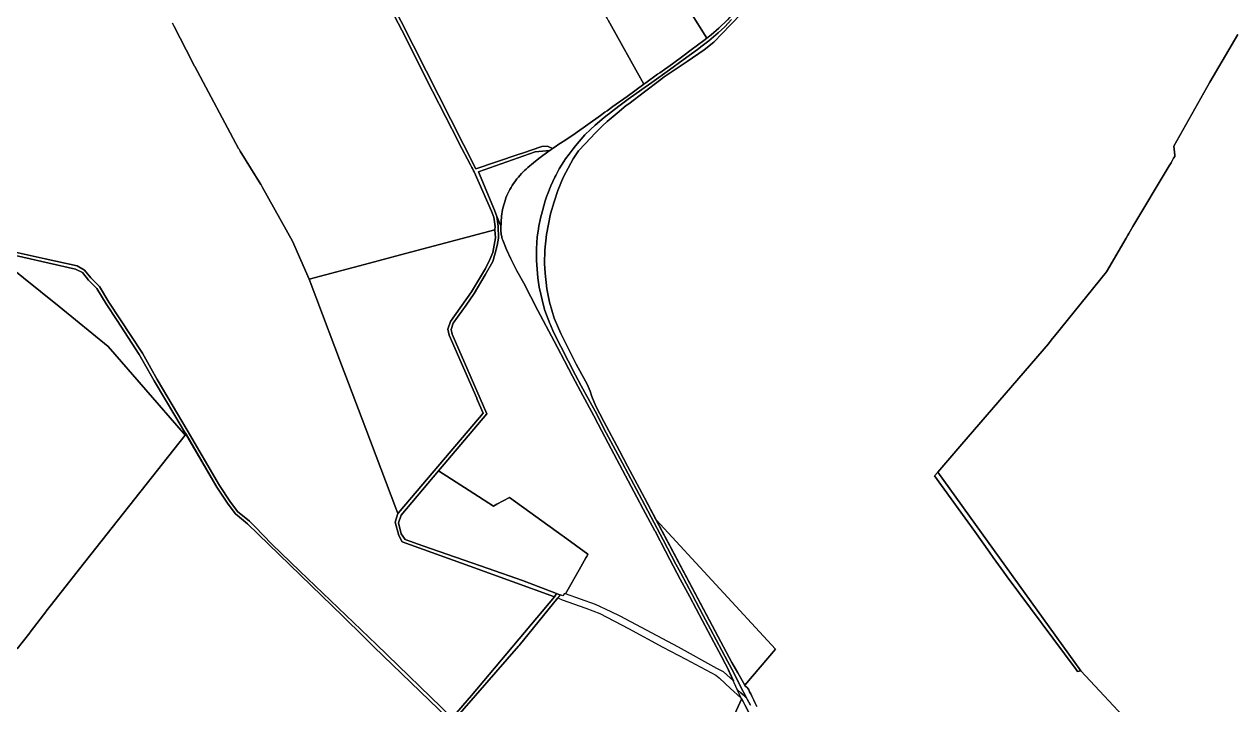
# Model space of a CAD drawing. Header units: metres. Extents: x 3 to 1005126, y 39 to 4383651.
# Drawn here: x 490232 to 491785, y 4363319 to 4364194 of the extents above; entities that cross this region are included whole.
import ezdxf

# ---------------------------------------------------------------- set-up
doc = ezdxf.new("R2010")
doc.units = ezdxf.units.M
doc.header["$MEASUREMENT"] = 0
doc.layers.add('TM_Llucmajor', color=7, linetype='Continuous')

msp = doc.modelspace()

# ---------------------------------------------------------------- linework, layer by layer
at = {"layer": 'TM_Llucmajor', "linetype": 'Continuous', "flags": 128}
for points in [[(491028.3, 4364116.9), (490982.4, 4364199.1), (490980.9, 4364201.6), (490956.1, 4364243.1), (490930.8, 4364296.8), (490929.7, 4364298.9), (491121, 4364399.7), (491121.6, 4364398.6), (491126, 4364390.4), (491153, 4364343.8), (491046.8, 4364291.4), (491088.2, 4364209.7), (491109.2, 4364175.9), (491105.4, 4364173), (491088.9, 4364161.1), (491078.5, 4364153), (491064.9, 4364143.2), (491048.8, 4364131.7), (491046, 4364129.7), (491030.8, 4364118.7), (491028.3, 4364116.9)], [(491109.2, 4364175.9), (491088.2, 4364209.7), (491046.8, 4364291.4), (491153, 4364343.8), (491193.9, 4364267.1), (491193.5, 4364266.6), (491171.1, 4364243.3), (491154.2, 4364222.1), (491140.8, 4364205.5), (491138.5, 4364202.8), (491135.6, 4364199.6), (491124.8, 4364188.9), (491114.8, 4364180.3), (491109.2, 4364175.9)], [(490844.1, 4363935.9), (490839.2, 4363947.1), (490836.2, 4363955.2), (490815.7, 4364004.5), (490888.7, 4364030.1), (490907.5, 4364031.8), (490904.7, 4364029.9), (490894.9, 4364022.6), (490886.9, 4364016.2), (490886.2, 4364015.7), (490883.9, 4364013.8), (490881.6, 4364011.9), (490879.3, 4364009.9), (490877.1, 4364007.9), (490874.9, 4364005.9), (490872.7, 4364003.8), (490871, 4364002), (490868.9, 4363999.8), (490867, 4363997.6), (490865.1, 4363995.2), (490864.3, 4363994.1), (490862.6, 4363991.6), (490860.9, 4363989.2), (490859.2, 4363986.7), (490857.6, 4363984.1), (490856.1, 4363981.8), (490854.7, 4363979.2), (490853.3, 4363976.5), (490852.1, 4363973.8), (490851, 4363971), (490850.8, 4363970.4), (490849.9, 4363967.6), (490849, 4363964.7), (490848.2, 4363961.8), (490847.4, 4363958.9), (490846.7, 4363956.1), (490846.1, 4363953.1), (490845.6, 4363950.2), (490845.3, 4363947.2), (490845.1, 4363945.2), (490845, 4363942.2), (490844.9, 4363939.2), (490844.7, 4363936.2), (490844.6, 4363934.9), (490844.1, 4363935.9)], [(491049.2, 4363530), (491050.4, 4363527.7), (491061.8, 4363506.2), (491075.1, 4363481.1), (491087.5, 4363458), (491103.7, 4363427.4), (491118.3, 4363400), (491128.2, 4363381.4), (491133.4, 4363371.5), (491135.3, 4363367.9), (491143.3, 4363350.3), (491130.6, 4363361.9), (491122.2, 4363366.1), (491072.8, 4363393.3), (490997.7, 4363433.4), (490986.3, 4363439.1), (490966.3, 4363448.2), (490927.4, 4363462.2), (490945, 4363493.1), (490953.8, 4363508.5), (490954.8, 4363510.2), (490956.4, 4363513.1), (490924.4, 4363536.3), (490923.3, 4363537.1), (490855.5, 4363586), (490839.3, 4363577.2), (490834.9, 4363574.8), (490803.8, 4363594.8), (490764.2, 4363620.1), (490826.6, 4363693.3), (490781.7, 4363795.9), (490780.4, 4363801.8), (490783.2, 4363810), (490799.7, 4363833.2), (490810.3, 4363848.1), (490824.1, 4363872.1), (490834, 4363889.3), (490837.3, 4363899.6), (490839.7, 4363909.5), (490841.5, 4363919.1), (490841, 4363934.5), (490839.2, 4363947.1), (490844.1, 4363935.9), (490844.6, 4363934.9), (490844.6, 4363934.1), (490844.5, 4363931.1), (490844.5, 4363929.8), (490844.6, 4363928.1), (490844.8, 4363925.1), (490844.9, 4363924.6), (490845, 4363924), (490845.5, 4363921.1), (490845.7, 4363920.1), (490846.3, 4363918.2), (490846.9, 4363916.5), (490851.6, 4363904.7), (490857.1, 4363892.6), (490865.1, 4363877.2), (490873.8, 4363861.1), (490892.1, 4363826.3), (490913, 4363786.7), (490930.6, 4363753.3), (490931.6, 4363751.3), (490931.7, 4363751.1), (490933.3, 4363748.3), (490947, 4363722.6), (490963.9, 4363690.7), (490969.4, 4363680.2), (490969.5, 4363680.1), (490982.3, 4363655.8), (491000.8, 4363620.9), (491019.2, 4363586.3), (491027.4, 4363570.8), (491042.4, 4363542.8), (491042.6, 4363542.4), (491049.2, 4363530)], [(490606.7, 4363843.7), (490598, 4363866.6), (490675.5, 4363887), (490715.6, 4363897.7), (490836.9, 4363929.7), (490837.5, 4363919.4), (490835.8, 4363910.3), (490834, 4363900.7), (490830.1, 4363891.5), (490824.7, 4363880.2), (490806.9, 4363850.2), (490779.6, 4363811.8), (490776.3, 4363802), (490777.9, 4363794.6), (490813.4, 4363713.4), (490813.5, 4363713.2), (490814.1, 4363711.8), (490821.9, 4363694), (490758.7, 4363619.9), (490712.6, 4363565.8), (490712.2, 4363565.4), (490709.5, 4363572.2), (490671, 4363673.9), (490648.7, 4363732.8), (490639.7, 4363756.5), (490606.7, 4363843.7)], [(490744.1, 4363523.9), (490721.3, 4363531.9), (490716.1, 4363539.2), (490713, 4363553.4), (490716.1, 4363563.1), (490764.2, 4363620.1), (490803.8, 4363594.8), (490834.9, 4363574.8), (490839.3, 4363577.2), (490855.5, 4363586), (490923.3, 4363537.1), (490924.4, 4363536.3), (490956.4, 4363513.1), (490954.8, 4363510.2), (490953.8, 4363508.5), (490945, 4363493.1), (490927.4, 4363462.2), (490925.8, 4363462.1), (490924.3, 4363459.5), (490920.9, 4363460.7), (490918.8, 4363461.4), (490915.9, 4363462.5), (490872.3, 4363479), (490828.3, 4363494.4), (490744.1, 4363523.9)], [(491406.2, 4363618.6), (491589.9, 4363363), (491585.8, 4363362.3), (491584.1, 4363364.6), (491495.3, 4363483.9), (491490.8, 4363490.1), (491477.3, 4363508.9), (491472.7, 4363515.4), (491453.5, 4363542.1), (491402, 4363613.8), (491406.2, 4363618.6)], [(491149, 4363360.4), (491141.5, 4363374), (491127.3, 4363400.3), (491043.8, 4363557.4), (491044, 4363557.2), (491197.4, 4363390.8), (491157.9, 4363344.5), (491149, 4363360.4)]]:
    msp.add_lwpolyline(points, close=True, dxfattribs=at)
for points in [[(490982.4, 4364199.1), (491028.3, 4364116.9), (491006.7, 4364101.3), (490988.3, 4364088.1), (490988.3, 4364088.1), (490980.9, 4364082.8), (490978.2, 4364080.8), (490972.5, 4364076.7), (490940, 4364053.6), (490926.5, 4364044.7), (490919, 4364039.7), (490914.1, 4364036.3), (490910.9, 4364034.1), (490904.3, 4364037.5), (490897.1, 4364036.7), (490895.8, 4364036.3), (490873.6, 4364028.8), (490866.9, 4364026.6), (490812.5, 4364008.2), (490636.3, 4364355.9)], [(490636.3, 4364355.9), (490812.5, 4364008.2), (490866.9, 4364026.6), (490873.6, 4364028.8), (490895.8, 4364036.3), (490897.1, 4364036.7), (490904.3, 4364037.5), (490910.9, 4364034.1), (490907.5, 4364031.8), (490907.5, 4364031.8), (490888.7, 4364030.1), (490815.7, 4364004.5), (490836.2, 4363955.2), (490839.2, 4363947.1), (490841, 4363934.5), (490841.5, 4363919.1), (490839.7, 4363909.5), (490837.3, 4363899.6), (490834, 4363889.3), (490824.1, 4363872.1), (490810.3, 4363848.1), (490799.7, 4363833.2), (490783.2, 4363810), (490780.4, 4363801.8), (490781.7, 4363795.9), (490826.6, 4363693.3), (490764.2, 4363620.1), (490716.1, 4363563.1), (490713, 4363553.4), (490716.1, 4363539.2), (490721.3, 4363531.9), (490744.1, 4363523.9), (490828.3, 4363494.4), (490872.3, 4363479), (490915.9, 4363462.5), (490913.5, 4363458.2), (490804.4, 4363497.7), (490717.6, 4363529), (490713.1, 4363537.2), (490708.8, 4363554.3), (490712.2, 4363565.4), (490712.6, 4363565.8), (490758.7, 4363619.9), (490821.9, 4363694), (490814.1, 4363711.8), (490813.5, 4363713.2), (490813.4, 4363713.4), (490777.9, 4363794.6), (490776.3, 4363802), (490779.6, 4363811.8), (490806.9, 4363850.2), (490824.7, 4363880.2), (490830.1, 4363891.5), (490834, 4363900.7), (490835.8, 4363910.3), (490837.5, 4363919.4), (490836.9, 4363929.7), (490837, 4363934.2), (490835.3, 4363946.1), (490832.4, 4363953.7), (490810.1, 4364004.2), (490809.4, 4364005.6), (490807.8, 4364008.7), (490807.1, 4364010), (490805.4, 4364013.3), (490790.4, 4364041.5), (490789.8, 4364042.8), (490773.3, 4364075.3), (490756.8, 4364107.9), (490717.1, 4364186.2), (490702.8, 4364214.3)], [(490702.8, 4364214.3), (490717.1, 4364186.2), (490756.8, 4364107.9), (490773.3, 4364075.3), (490789.8, 4364042.8), (490790.4, 4364041.5), (490805.4, 4364013.3), (490807.1, 4364010), (490807.8, 4364008.7), (490809.4, 4364005.6), (490810.1, 4364004.2), (490832.4, 4363953.7), (490835.3, 4363946.1), (490837, 4363934.2), (490836.9, 4363929.7), (490715.6, 4363897.7), (490675.5, 4363887), (490598, 4363866.6), (490576.8, 4363915.3), (490538.1, 4363984.1), (490536.2, 4363987.6), (490535.9, 4363988), (490509.5, 4364031), (490508.1, 4364033.3), (490507.4, 4364034.4), (490450.9, 4364139.6), (490450.4, 4364140.6), (490447.5, 4364146.3), (490424.6, 4364190.9), (490422.4, 4364195.2)], [(490422.4, 4364195.2), (490424.6, 4364190.9), (490447.5, 4364146.3), (490450.4, 4364140.6), (490450.9, 4364139.6), (490507.4, 4364034.4), (490508.1, 4364033.3), (490509.5, 4364031), (490535.9, 4363988), (490536.2, 4363987.6), (490538.1, 4363984.1), (490576.8, 4363915.3), (490598, 4363866.6), (490606.7, 4363843.7), (490639.7, 4363756.5), (490648.7, 4363732.8), (490671, 4363673.9), (490709.5, 4363572.2), (490712.2, 4363565.4), (490708.8, 4363554.3), (490713.1, 4363537.2), (490717.6, 4363529), (490804.4, 4363497.7), (490913.5, 4363458.2), (490806.8, 4363331.4), (490781.7, 4363302.5), (490684.7, 4363396.8), (490586.2, 4363491), (490550.1, 4363525.9), (490528.3, 4363548.5), (490521.5, 4363555.5), (490505.9, 4363567.9), (490496.2, 4363581), (490482.9, 4363601.1), (490441.4, 4363672.4), (490402.5, 4363737.3), (490394.4, 4363752.2), (490384, 4363771.2), (490354.7, 4363815.4), (490340.6, 4363836.9), (490328.4, 4363857.1), (490317.6, 4363867.9), (490309.2, 4363878), (490299.9, 4363883.4), (490258.9, 4363892.5), (490196.7, 4363906.3)], [(491141, 4364200), (491132.3, 4364190.6), (491123.9, 4364182.8), (491111.7, 4364172.6), (491103.2, 4364166.1), (491097.1, 4364161.6), (491078.7, 4364148.3), (491061.2, 4364135.6), (491038.5, 4364119.2), (491025.6, 4364110), (491008.3, 4364097.8), (490996.1, 4364088.7), (490977.1, 4364074), (490965.7, 4364064.5), (490959.8, 4364058.9), (490952.4, 4364051.7), (490940.2, 4364037.7), (490937.2, 4364034), (490932.2, 4364027.2), (490927.6, 4364020.9), (490925.4, 4364017.7), (490919.6, 4364008.3), (490918.9, 4364007.2), (490915.1, 4363999.8), (490914, 4363997.6), (490908.9, 4363986.5), (490904.7, 4363976.3), (490903, 4363972), (490901.5, 4363966.9), (490897.8, 4363954.2), (490895.4, 4363944.6), (490893.2, 4363934.6), (490892.3, 4363928.1), (490891.3, 4363920.6), (490890.2, 4363905.5), (490890.1, 4363890.2), (490891.9, 4363868.1), (490893.7, 4363856.1), (490899.9, 4363831), (490901.1, 4363826.1), (490903.1, 4363820.5), (490907.2, 4363809.6), (490908.1, 4363807.6), (490912.3, 4363798.4), (490940.5, 4363743), (490947.8, 4363729.5), (490965.5, 4363696.7), (490979.9, 4363669), (491000.8, 4363629.8), (491015.4, 4363602.4), (491025.6, 4363583.2), (491045.4, 4363546), (491053.2, 4363531.5), (491069.4, 4363500.2), (491075.7, 4363488.8), (491090.3, 4363461.3), (491104.7, 4363434.2), (491114, 4363416.5), (491135.8, 4363375.5), (491143.3, 4363361.3), (491151.8, 4363344.5), (491160.8, 4363327.7), (491155.9, 4363332.1), (491153.1, 4363334.7), (491148.4, 4363339), (491135.3, 4363367.9), (491133.4, 4363371.5), (491128.2, 4363381.4), (491118.3, 4363400), (491103.7, 4363427.4), (491087.5, 4363458), (491075.1, 4363481.1), (491061.8, 4363506.2), (491050.4, 4363527.7), (491049.2, 4363530), (491042.6, 4363542.4), (491042.4, 4363542.8), (491027.4, 4363570.8), (491019.2, 4363586.3), (491000.8, 4363620.9), (490982.3, 4363655.8), (490969.4, 4363680.2), (490963.9, 4363690.7), (490947, 4363722.6), (490933.3, 4363748.3), (490931.7, 4363751.1), (490931.6, 4363751.3), (490930.6, 4363753.3), (490913, 4363786.7), (490892.1, 4363826.3), (490873.8, 4363861.1), (490865.1, 4363877.2), (490857.1, 4363892.6), (490851.6, 4363904.7), (490846.9, 4363916.5), (490846.3, 4363918.2), (490845.7, 4363920.1), (490845.5, 4363921.1), (490845, 4363924), (490844.9, 4363924.6), (490844.8, 4363925.1), (490844.6, 4363928.1), (490844.5, 4363929.8), (490844.5, 4363929.8), (490844.5, 4363931.1), (490844.6, 4363934.1), (490844.7, 4363936.2), (490844.9, 4363939.2), (490845, 4363942.2), (490845.1, 4363945.2), (490845.3, 4363947.2), (490845.6, 4363950.2), (490846.1, 4363953.1), (490846.7, 4363956.1), (490847.4, 4363958.9), (490848.2, 4363961.8), (490849, 4363964.7), (490849.9, 4363967.6), (490850.8, 4363970.4), (490851, 4363971), (490852.1, 4363973.8), (490853.3, 4363976.5), (490854.7, 4363979.2), (490856.1, 4363981.8), (490857.6, 4363984.1), (490859.2, 4363986.7), (490860.9, 4363989.2), (490862.6, 4363991.6), (490864.3, 4363994.1), (490865.1, 4363995.2), (490867, 4363997.6), (490868.9, 4363999.8), (490871, 4364002), (490872.7, 4364003.8), (490874.9, 4364005.9), (490877.1, 4364007.9), (490879.3, 4364009.9), (490881.6, 4364011.9), (490883.9, 4364013.8), (490886.2, 4364015.7), (490886.9, 4364016.2), (490894.9, 4364022.6), (490904.7, 4364029.9), (490907.5, 4364031.8), (490910.9, 4364034.1), (490914.1, 4364036.3), (490919, 4364039.7), (490926.5, 4364044.7), (490940, 4364053.6), (490972.5, 4364076.7), (490978.2, 4364080.8), (490980.9, 4364082.8), (490988.3, 4364088.1), (491006.7, 4364101.3), (491028.3, 4364116.9), (491030.8, 4364118.7), (491046, 4364129.7), (491048.8, 4364131.7), (491064.9, 4364143.2), (491078.5, 4364153), (491088.9, 4364161.1), (491105.4, 4364173), (491109.2, 4364175.9), (491114.8, 4364180.3), (491124.8, 4364188.9), (491135.6, 4364199.6)], [(491165.2, 4363319.1), (491161.2, 4363326.9), (491160.8, 4363327.7), (491151.8, 4363344.5), (491143.3, 4363361.3), (491135.8, 4363375.5), (491114, 4363416.5), (491104.7, 4363434.2), (491090.3, 4363461.3), (491075.7, 4363488.8), (491069.4, 4363500.2), (491053.2, 4363531.5), (491045.4, 4363546), (491025.6, 4363583.2), (491015.4, 4363602.4), (491000.8, 4363629.8), (490979.9, 4363669), (490965.5, 4363696.7), (490947.8, 4363729.5), (490940.5, 4363743), (490912.3, 4363798.4), (490908.1, 4363807.6), (490907.2, 4363809.6), (490903.1, 4363820.5), (490901.1, 4363826.1), (490899.9, 4363831), (490893.7, 4363856.1), (490891.9, 4363868.1), (490890.1, 4363890.2), (490890.2, 4363905.5), (490891.3, 4363920.6), (490892.3, 4363928.1), (490893.2, 4363934.6), (490895.4, 4363944.6), (490897.8, 4363954.2), (490901.5, 4363966.9), (490903, 4363972), (490904.7, 4363976.3), (490908.9, 4363986.5), (490914, 4363997.6), (490915.1, 4363999.8), (490918.9, 4364007.2), (490919.6, 4364008.3), (490925.4, 4364017.7), (490927.6, 4364020.9), (490932.2, 4364027.2), (490937.2, 4364034), (490940.2, 4364037.7), (490952.4, 4364051.7), (490959.8, 4364058.9), (490965.7, 4364064.5), (490977.1, 4364074), (490996.1, 4364088.7), (491008.3, 4364097.8), (491025.6, 4364110), (491038.5, 4364119.2), (491061.2, 4364135.6), (491078.7, 4364148.3), (491097.1, 4364161.6), (491103.2, 4364166.1), (491111.7, 4364172.6), (491123.9, 4364182.8), (491132.3, 4364190.6), (491141, 4364200)], [(491173.5, 4363317.2), (491172.2, 4363319.9), (491170.9, 4363322.6), (491169.5, 4363325.3), (491168.2, 4363328), (491166.9, 4363330.7), (491165.6, 4363333.4), (491164.2, 4363336), (491163, 4363338.5), (491162.2, 4363340), (491161.1, 4363341.5), (491160.7, 4363341.9), (491158.6, 4363343.2), (491158.4, 4363343.6), (491157.9, 4363344.5), (491197.4, 4363390.8), (491044, 4363557.2), (491043.8, 4363557.4), (491028.9, 4363585.4), (491007.2, 4363626.2), (490996.8, 4363645.7), (490976.8, 4363683.5), (490966.4, 4363703.1), (490961.4, 4363715.5), (490959.2, 4363722.3), (490955.3, 4363731.3), (490948.7, 4363743.7), (490941.3, 4363757), (490931.3, 4363776.8), (490921.5, 4363796.4), (490913.1, 4363816.2), (490907, 4363836.9), (490903.7, 4363854.1), (490901.2, 4363874.2), (490900.4, 4363886.4), (490901, 4363903.8), (490903, 4363923.7), (490908.2, 4363950.2), (490912.8, 4363965.7), (490917.8, 4363980.4), (490924.7, 4363996.9), (490934.2, 4364015.4), (490937.5, 4364021.2), (490939.8, 4364024.9), (490944.3, 4364031.2), (490952.7, 4364040.3), (490966, 4364054.3), (490975, 4364063.5), (490981.2, 4364069.1), (490994.1, 4364079.9), (491005.5, 4364089.5), (491008.8, 4364091.9), (491029.3, 4364107.3), (491048.4, 4364121.7), (491054.4, 4364126.4), (491064.5, 4364133.1), (491084, 4364146.1), (491105.7, 4364161.2), (491118, 4364171), (491139.6, 4364193.3), (491154.4, 4364208.3)], [(491154.4, 4364208.3), (491139.6, 4364193.3), (491118, 4364171), (491105.7, 4364161.2), (491084, 4364146.1), (491064.5, 4364133.1), (491054.4, 4364126.4), (491048.4, 4364121.7), (491029.3, 4364107.3), (491008.8, 4364091.9), (491005.5, 4364089.5), (490994.1, 4364079.9), (490981.2, 4364069.1), (490975, 4364063.5), (490966, 4364054.3), (490952.7, 4364040.3), (490944.3, 4364031.2), (490939.8, 4364024.9), (490937.5, 4364021.2), (490934.2, 4364015.4), (490924.7, 4363996.9), (490917.8, 4363980.4), (490912.8, 4363965.7), (490908.2, 4363950.2), (490903, 4363923.7), (490901, 4363903.8), (490900.4, 4363886.4), (490901.2, 4363874.2), (490903.7, 4363854.1), (490907, 4363836.9), (490913.1, 4363816.2), (490921.5, 4363796.4), (490931.3, 4363776.8), (490941.3, 4363757), (490948.7, 4363743.7), (490955.3, 4363731.3), (490959.2, 4363722.3), (490961.4, 4363715.5), (490966.4, 4363703.1), (490976.8, 4363683.5), (490996.8, 4363645.7), (491007.2, 4363626.2), (491028.9, 4363585.4), (491127.3, 4363400.3), (491141.5, 4363374), (491149, 4363360.4), (491157.9, 4363344.5), (491158.4, 4363343.6), (491158.6, 4363343.2), (491160.7, 4363341.9), (491161.1, 4363341.5), (491162.2, 4363340), (491163, 4363338.5), (491164.2, 4363336), (491165.6, 4363333.4), (491166.9, 4363330.7), (491168.2, 4363328), (491169.5, 4363325.3), (491170.9, 4363322.6), (491172.2, 4363319.9), (491173.5, 4363317.2)], [(491791.6, 4364181), (491755.9, 4364119.7), (491709.4, 4364037.4), (491710.6, 4364025.8), (491710.8, 4364024.2), (491709.2, 4364021.7), (491705.9, 4364016.1), (491703.5, 4364012.2), (491702.1, 4364009.7), (491656.9, 4363933.9), (491651.7, 4363925.1), (491650.4, 4363922.8), (491648.1, 4363919), (491622.9, 4363875.7), (491556.2, 4363793.2), (491553.6, 4363790), (491552, 4363788), (491548.2, 4363783.3), (491436.8, 4363654.2), (491406.2, 4363618.6), (491402, 4363613.8), (491453.5, 4363542.1), (491472.7, 4363515.4), (491477.3, 4363508.9), (491490.8, 4363490.1), (491495.3, 4363483.9), (491584.1, 4363364.6), (491585.8, 4363362.3), (491589.9, 4363363), (491685.7, 4363260.8)], [(491685.7, 4363260.8), (491589.9, 4363363), (491406.2, 4363618.6), (491436.8, 4363654.2), (491548.2, 4363783.3), (491552, 4363788), (491553.6, 4363790), (491556.2, 4363793.2), (491622.9, 4363875.7), (491648.1, 4363919), (491650.4, 4363922.8), (491651.7, 4363925.1), (491656.9, 4363933.9), (491702.1, 4364009.7), (491703.5, 4364012.2), (491705.9, 4364016.1), (491709.2, 4364021.7), (491710.8, 4364024.2), (491710.6, 4364025.8), (491709.4, 4364037.4), (491755.9, 4364119.7), (491791.6, 4364181)], [(490195.9, 4363902.3), (490297.8, 4363879.4), (490306.5, 4363875), (490306.6, 4363874.9), (490314.6, 4363865.2), (490320.1, 4363859.7), (490325.3, 4363854.6), (490337.2, 4363834.8), (490351.4, 4363813.1), (490379.6, 4363769.6), (490379.7, 4363769.4), (490384.8, 4363760.4), (490398.8, 4363735.6), (490425.5, 4363691.2), (490438, 4363670.3), (490438, 4363670.3), (490439.8, 4363667.2), (490438.7, 4363666.1), (490436.6, 4363668.5), (490339.5, 4363779.9), (490276.9, 4363831.1), (490206.8, 4363887.6)], [(490776.2, 4363302.2), (490681, 4363394.1), (490666.4, 4363408.5), (490643.4, 4363431.4), (490643.1, 4363431.7), (490641.4, 4363433.3), (490518.8, 4363552), (490518.6, 4363552.2), (490503.3, 4363564.7), (490496.5, 4363573.8), (490493, 4363578.6), (490479.5, 4363599), (490438, 4363670.3), (490425.5, 4363691.2), (490398.8, 4363735.6), (490384.8, 4363760.4), (490379.7, 4363769.4), (490379.6, 4363769.6), (490351.4, 4363813.1), (490337.2, 4363834.8), (490325.3, 4363854.6), (490320.1, 4363859.7), (490314.6, 4363865.2), (490306.6, 4363874.9), (490306.5, 4363875), (490297.8, 4363879.4), (490195.9, 4363902.3)], [(490196.7, 4363906.3), (490258.9, 4363892.5), (490299.9, 4363883.4), (490309.2, 4363878), (490317.6, 4363867.9), (490328.4, 4363857.1), (490340.6, 4363836.9), (490354.7, 4363815.4), (490384, 4363771.2), (490394.4, 4363752.2), (490402.5, 4363737.3), (490441.4, 4363672.4), (490482.9, 4363601.1), (490496.2, 4363581), (490505.9, 4363567.9), (490521.5, 4363555.5), (490528.3, 4363548.5), (490550.1, 4363525.9), (490586.2, 4363491), (490684.7, 4363396.8), (490781.7, 4363302.5), (490806.8, 4363331.4), (490913.5, 4363458.2), (490915.9, 4363462.5), (490918.8, 4363461.4), (490920.9, 4363460.7), (490917.7, 4363456.9), (490867.8, 4363395.7), (490867.2, 4363394.9), (490782.9, 4363298)], [(490206.8, 4363887.6), (490276.9, 4363831.1), (490339.5, 4363779.9), (490436.6, 4363668.5), (490438.7, 4363666.1), (490309.1, 4363502.4), (490265.2, 4363446.3), (490260, 4363439.6), (490259.5, 4363439), (490256.5, 4363435), (490239.4, 4363413), (490238.8, 4363412.1), (490222.6, 4363391.3)], [(490222.6, 4363391.3), (490238.8, 4363412.1), (490239.4, 4363413), (490256.5, 4363435), (490259.5, 4363439), (490260, 4363439.6), (490265.2, 4363446.3), (490309.1, 4363502.4), (490438.7, 4363666.1), (490438.7, 4363666.1), (490439.8, 4363667.2), (490479.5, 4363599), (490493, 4363578.6), (490496.5, 4363573.8), (490503.3, 4363564.7), (490518.6, 4363552.2), (490518.8, 4363552), (490641.4, 4363433.3), (490643.1, 4363431.7), (490643.4, 4363431.4), (490666.4, 4363408.5), (490681, 4363394.1), (490776.2, 4363302.2)], [(490782.9, 4363298), (490867.2, 4363394.9), (490867.8, 4363395.7), (490917.7, 4363456.9), (490923.1, 4363454.5), (490953.6, 4363443.5), (490971.8, 4363436.9), (491008.4, 4363417.4), (491052.7, 4363393.7), (491082.1, 4363378.1), (491120.6, 4363357.5), (491125.1, 4363353.9), (491132.6, 4363346.9), (491139.8, 4363340.6), (491153, 4363328.3), (491153.5, 4363327), (491153.6, 4363326.8), (491093.4, 4363193.6)], [(491168.8, 4363299), (491157.9, 4363319.5), (491156.2, 4363322.7), (491153.7, 4363327.4), (491153.3, 4363328.1), (491148.4, 4363339), (491153.1, 4363334.7), (491155.9, 4363332.1), (491160.8, 4363327.7), (491161.2, 4363326.9), (491165.2, 4363319.1)], [(491093.4, 4363193.6), (491153.6, 4363326.8), (491153.5, 4363327), (491153.7, 4363327.4), (491156.2, 4363322.7), (491157.9, 4363319.5), (491168.8, 4363299)]]:
    msp.add_lwpolyline(points, dxfattribs=at)

doc.saveas('drawing.dxf')
